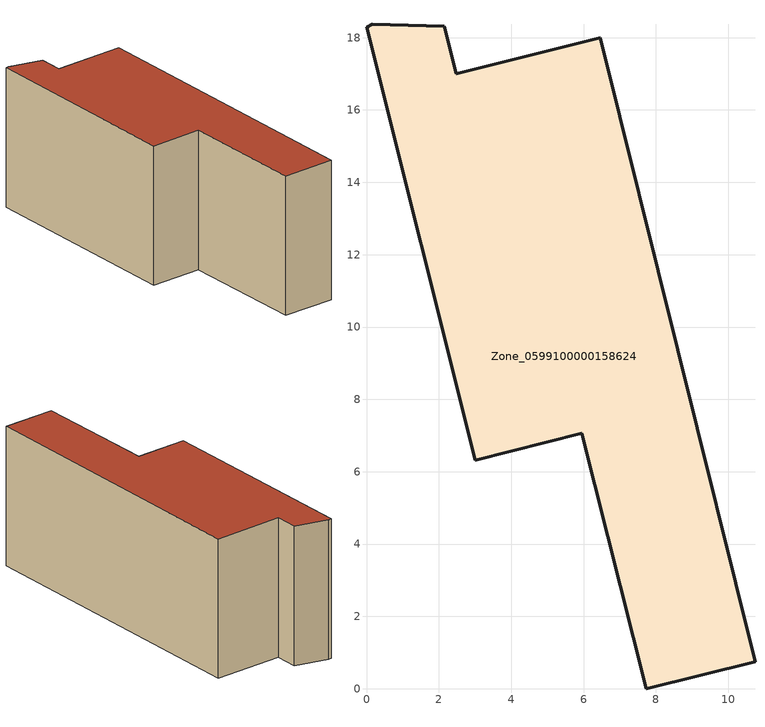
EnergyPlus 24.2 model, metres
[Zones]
Zone_0599100000158624
 floor ground (C_G): 6.46,18 10.74,0.74 7.74,0 5.95,7.06 3,6.31 0,18.29 0.16,18.37 2.15,18.31 2.48,17 z0
 wall outside (C_F): 0.16,18.37 0,18.29 3,6.31 5.95,7.06 7.74,0 10.74,0.74 6.46,18 2.48,17 2.15,18.31 0.16,18.37 z0:8.19
 roof outside (C_R): 2.15,18.31 0.16,18.37 0,18.29 3,6.31 5.95,7.06 7.74,0 10.74,0.74 6.46,18 2.48,17 z8.19
[BUILDING]
Pand.0599100000158624: North Axis=0; Terrain=City; Loads Convergence Tolerance Value=0.04; Temperature Convergence Tolerance Value=0.4; Solar Distribution=FullExterior; Maximum Number of Warmup Days=25; Minimum Number of Warmup Days=1
[Site:Location]
Rotterdam.The.Hague.AP_ZH_NLD Design_Conditions: Latitude=51.96; Longitude=4.45; Time Zone=1; Elevation=-4.5
[SITE:GROUNDTEMPERATURE:BUILDINGSURFACE]
18, 18, 18, 18, 18, 18, 18, 18, 18, 18, 18, 18
[MATERIAL] Thermal Absorptance=0.9; Solar Absorptance=0.7; Visible Absorptance=0.7
Name | Roughness | Thickness | Conductivity | Density | Specific Heat
G.TI.1975-1991 | MediumSmooth | 0.15 | 0.288461 | 540 | 1210
F.TI.1975-1991 | Rough | 0.3 | 0.230769 | 1920 | 840
R.TI.1975-1991 | MediumRough | 0.2 | 0.153846 | 1500 | 1000
[CONSTRUCTION]
C_G: G.TI.1975-1991
C_F: F.TI.1975-1991
C_R: R.TI.1975-1991
[ZONE]
Zone_0599100000158624: Type=1; Multiplier=1; Ceiling Height=Autocalculate; Volume=Autocalculate; Floor Area=autocalculate; Part of Total Floor Area=Yes
[ZONEINFILTRATION:DESIGNFLOWRATE]
Infil_Zone_0599100000158624: Zone or ZoneList or Space or SpaceList=Zone_0599100000158624; Schedule=AlwaysOn; Design Flow Rate Calculation Method=Flow/Area; Flow Rate per Floor Area=0.003; Constant Term Coefficient=1; Temperature Term Coefficient=0; Velocity Term Coefficient=0; Velocity Squared Term Coefficient=0
[HVACTEMPLATE:ZONE:IDEALLOADSAIRSYSTEM]
Zone_0599100000158624: Maximum Heating Supply Air Temperature=50; Minimum Cooling Supply Air Temperature=13; Maximum Heating Supply Air Humidity Ratio=0.0156; Minimum Cooling Supply Air Humidity Ratio=0.0077; Heating Limit=NoLimit; Cooling Limit=NoLimit; Dehumidification Control Type=ConstantSensibleHeatRatio; Cooling Sensible Heat Ratio=0.7; Dehumidification Setpoint=60; Humidification Control Type=None; Humidification Setpoint=30; Outdoor Air Method=None; Outdoor Air Flow Rate per Person=0.00944; Outdoor Air Flow Rate per Zone Floor Area=0; Outdoor Air Flow Rate per Zone=0; Demand Controlled Ventilation Type=None; Outdoor Air Economizer Type=NoEconomizer; Heat Recovery Type=None; Sensible Heat Recovery Effectiveness=0.7; Latent Heat Recovery Effectiveness=0.65
[ZONECONTROL:THERMOSTAT]
ThermostatControl_Zone_0599100000158624: Zone or ZoneList=Zone_0599100000158624; Control Type Schedule=DualSetpointControlType; Control 1=Thermostat_Zone_0599100000158624; Temperature Difference Between Cutout And Setpoint=0
[THERMOSTATSETPOINT:DUALSETPOINT]
Thermostat_Zone_0599100000158624: Heating Setpoint Temperature Schedule=HeatingSetpoint_Zone_0599100000158624; Cooling Setpoint Temperature Schedule=CoolingSetpoint_Zone_0599100000158624
[SCHEDULE:COMPACT]
HeatingSetpoint_Zone_0599100000158624: Through: 12/31, For: AllDays, Until: 24:00, 21
CoolingSetpoint_Zone_0599100000158624: Through: 12/31, For: AllDays, Until: 24:00, 24
DualSetpointControlType: Through: 12/31, For: AllDays, Until: 24:00, 4
AlwaysOn: Through: 12/31, For: AllDays, Until: 24:00, 1
